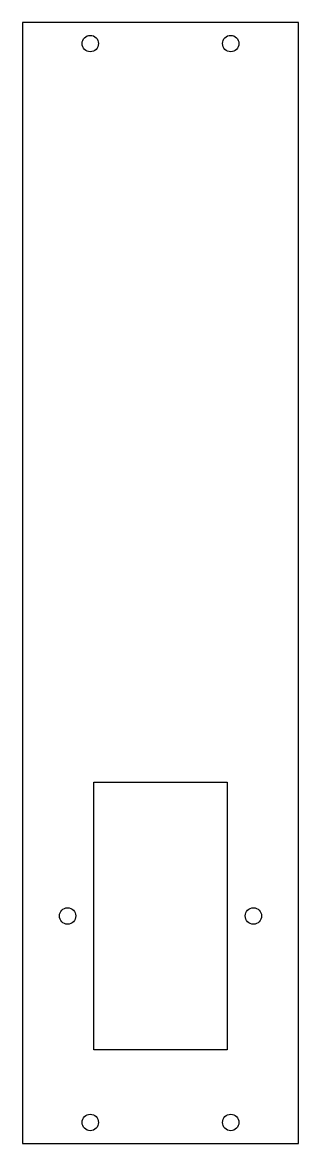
# Model space of a CAD drawing. Header units: millimetres. Extents: x 0 to 59, y 0 to 239.
import ezdxf

# ---------------------------------------------------------------- set-up
doc = ezdxf.new("R2010")
doc.units = ezdxf.units.MM

msp = doc.modelspace()

# ---------------------------------------------------------------- linework, layer by layer
for points in [[(0, 238.9), (0, 0), (59, 0), (59, 238.9)], [(15.25, 20), (15.25, 77), (43.75, 77), (43.75, 20)]]:
    msp.add_lwpolyline(points, close=True)
for centre in [(14.5, 234.4), (44.5, 234.4), (9.65, 48.5), (49.35, 48.5), (14.5, 4.5), (44.5, 4.5)]:
    msp.add_circle(centre, 1.75)

doc.saveas('drawing.dxf')
